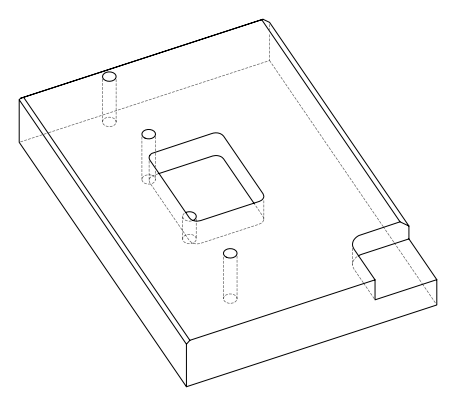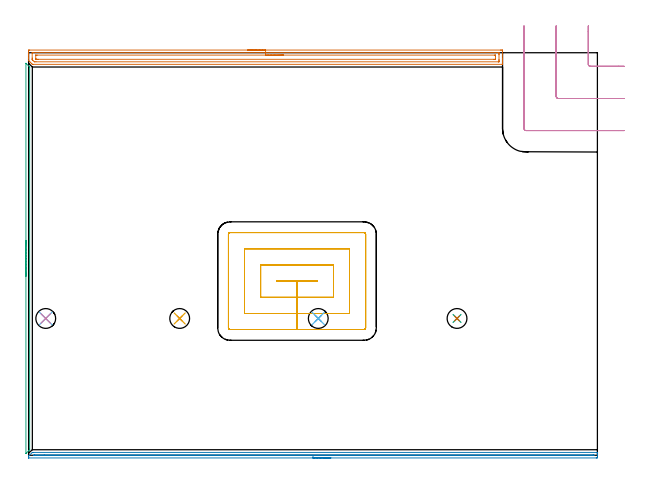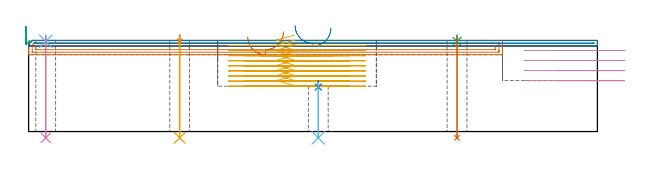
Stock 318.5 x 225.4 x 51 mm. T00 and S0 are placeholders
(PLAN: 13 operations, 4 tool changes, 29.2 min)
(1 AREA_MILL | FG_CHAMFER_SURFACE | UGT0205_001 | 6.58 min | 8641 mm3)
(2 AREA_MILL_1 | FG_CHAMFER_SURFACE_1 | UGT0205_001 | 5.22 min | 1543 mm3)
(3 AREA_MILL_2 | FG_CHAMFER_SURFACE_2 | UGT0205_001 | 1.89 min | 478 mm3)
(4 MILL_CORNER_NOTCH_RECTANGULAR | CORNER_NOTCH_RECTANGULAR | UGT0201_106 | Follow Part, ap 6, ae 75% | 2.14 min | 65444 mm3)
(5 MILL_RECTANGULAR_POCKET | POCKET_RECTANGULAR_STRAIGHT | NXT0201_011 | Follow Part, ap 3, ae 75% | 12.42 min | 149704 mm3)
(6 SPOT_DRILL | STEP1HOLE | NXT0321_9005460120000 | 0.03 min | 4 mm3)
(7 SPOT_DRILL_1 | STEP1HOLE_1 | NXT0321_9005460120000 | 0.03 min | 1 mm3)
(8 SPOT_DRILL_2 | STEP1HOLE_2 | NXT0321_9005460120000 | 0.03 min | 0 mm3)
(9 SPOT_DRILL_3 | STEP1HOLE_3 | NXT0321_9005460120000 | 0.03 min | 10 mm3)
(10 DRILL_THROUGH_HOLE_INTO_CENTER | STEP1HOLE | NXT0301_082 | 0.23 min | 4943 mm3)
(11 DRILL_THROUGH_HOLE_INTO_CENTER_1 | STEP1HOLE_1 | NXT0301_082 | 0.23 min | 4898 mm3)
(12 DRILL_THROUGH_HOLE_INTO_CENTER_2 | STEP1HOLE_2 | NXT0301_082 | 0.13 min | 2455 mm3)
(13 DRILL_THROUGH_HOLE_INTO_CENTER_3 | STEP1HOLE_3 | NXT0301_082 | 0.23 min | 4920 mm3)
(TOOL UGT0205_001 | Chamfer Mill 20 x 3 x 45 deg. | D20 FL50 Z2)
(TOOL UGT0201_106 | End Mill 24 mm | D24 FL25 Z2)
(TOOL NXT0201_011 | ENDMILL 12mm [2P460-1200-NA 1630] | D12 FL38 Z6)
(TOOL NXT0321_9005460120000 | NC Spot Drill, 142deg, 12mm, Carbide, Uncoated | D12 PA142 FL30 Z2)
(TOOL NXT0301_082 | Carbide Drill 11.1mm [860.1-1110-033A1-MM 2214] | D11.1 PA140 FL55 Z2)
(OP 1 AREA_MILL)
G17 G21 G94 G90
T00 M6
G54
G17 G0 G90 X122.7 Y226.9 S1061 M3
G43 Z61. H0
Z53.
G94 G1 X122.738 Z52.128 F250.
X122.852 Z51.264
X123.041 Z50.412
X123.303 Z49.58
X123.637 Z48.774
X124.04 Z48.
X124.508 Z47.264
X125.04 Z46.572
X125.629 Z45.929
X126.272 Z45.34
X126.964 Z44.808
X127.7 Z44.34
X128.474 Z43.937
X129.28 Z43.603
X130.112 Z43.341
X130.964 Z43.152
X131.828 Z43.038
X132.7 Z43.
X264.319
X264.794 Y226.898 Z43.002
X265.262 Y226.894 Z43.003
X265.391 Y226.891 Z43.006
X265.4 Y226.431 Z43.466
Y222.017 Z47.877
Y221.451 Z48.445
Y221.135 Z48.762
Y220.569 Z49.327
Y220.252 Z49.643
Y219.236 Z50.663
X265.393 Y218.91 Z50.981
X265.391 Y218.903 Z50.988
X265.24 Y218.9 Z51.
X2.391
X2.098 Y218.906 Z50.991
X1.982 Y219.017 Z50.88
X1.631 Y219.369 Z50.531
X1.59 Y219.41 Z50.49
X1.499 Y219.5 Z50.397
X0.747 Y220.252 Z49.645
X0.313 Y220.687 Z49.213
X0.011 Y220.99 Z48.909
X0. Y221.005 Z48.893
Y222.266 Z47.633
Y222.9 Z46.996
Y224.099 Z45.798
Y224.665 Z45.229
Y225.265 Z44.63
Y225.548 Z44.347
Y226.148 Z43.748
X0.003 Y226.431 Z43.465
X0.009 Y226.891 Z43.005
X0.138 Y226.894 Z43.003
X0.606 Y226.9 Z43.
X132.7
Y225.486 Z44.414
X263.008 Y225.485 Z44.415
X263.073
X263.384 Y225.479 Z44.421
X263.39 Y225.379 Z44.521
X263.397 Y225.163 Z44.737
X263.399 Y224.665 Z45.235
X263.4 Y224.278 Z45.622
Y221.63 Z48.27
Y221.135 Z48.765
X263.398 Y220.749 Z49.151
X263.39 Y220.361 Z49.539
X263.388 Y220.32 Z49.58
X263.37 Y220.319 Z49.581
X263.319 Y220.316 Z49.584
X263.216 Y220.315 Z49.585
X263.008 Y220.314 Z49.586
X4.113 Y220.315 Z49.585
X3.284 Y220.32 Z49.58
X3.214 Y220.321 Z49.579
X2.391 Y221.063 Z48.837
X2.316 Y221.135 Z48.765
X2.241 Y221.21 Z48.69
X2.1 Y221.356 Z48.544
X2.012 Y221.45 Z48.45
X2.007 Y221.474 Z48.426
X2.002 Y221.52 Z48.38
X2. Y222.017 Z47.883
Y222.404 Z47.496
X2.002 Y225.051 Z44.849
X2.01 Y225.439 Z44.461
X2.012 Y225.48 Z44.42
X2.03 Y225.481 Z44.419
X2.08 Y225.484 Z44.416
X2.184 Y225.485 Z44.415
X2.391 Y225.486 Z44.414
X132.7
Y224.072 Z45.828
X260.932 Y224.071 Z45.829
X261.223 Y224.07 Z45.83
X261.32 Y224.068 Z45.832
X261.389 Y224.065 Z45.835
X261.394 Y223.957 Z45.943
X261.398 Y223.783 Z46.117
X261.4 Y223.608 Z46.292
X261.399 Y221.844 Z48.056
X261.395 Y221.785 Z48.115
X261.39 Y221.743 Z48.157
X261.367 Y221.735 Z48.165
X261.223 Y221.733 Z48.167
X260.622 Y221.729 Z48.171
X5.361
X5.069 Y221.73 Z48.17
X4.461 Y221.736 Z48.164
X4.176 Y221.748 Z48.152
X4.039 Y221.876 Z48.024
X4.01 Y221.915 Z47.985
X4.005 Y221.959 Z47.941
X4.002 Y222.017 Z47.883
X4. Y222.192 Z47.708
X4.001 Y223.956 Z45.944
X4.005 Y224.015 Z45.885
X4.009 Y224.057 Z45.843
X4.033 Y224.065 Z45.835
X4.176 Y224.067 Z45.833
X4.777 Y224.071 Z45.829
X132.7 Y224.072 Z45.828
X133.572 Z45.867
X134.436 Z45.98
X135.288 Z46.169
X136.12 Z46.432
X136.926 Z46.765
X137.7 Z47.168
X138.436 Z47.637
X139.128 Z48.168
X139.771 Z48.757
X140.36 Z49.401
X140.892 Z50.093
X141.36 Z50.828
X141.763 Z51.602
X142.097 Z52.408
X142.359 Z53.24
X142.548 Z54.092
X142.662 Z54.957
X142.7 Z55.828
G0 Z61.
M5
M2
(OP 2 AREA_MILL_1)
G17 G21 G94 G90
T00 M6
G54
G17 G0 G90 X169.25 Y-1.5 S1061 M3
G43 Z61. H0
Z57.9
G94 G1 X169.212 Z57.028 F250.
X169.098 Z56.164
X168.909 Z55.312
X168.647 Z54.48
X168.313 Z53.674
X167.91 Z52.9
X167.442 Z52.164
X166.91 Z51.472
X166.321 Z50.829
X165.678 Z50.24
X164.986 Z49.709
X164.25 Z49.24
X163.476 Z48.837
X162.67 Z48.503
X161.838 Z48.241
X160.986 Z48.052
X160.122 Z47.938
X159.25 Z47.9
X0.176
X0.016 Y-1.496 Z47.904
X0.01 Y-1.494 Z47.905
X0. Y-1.436 Z47.964
Y-0.817 Z48.582
Y-0.724 Z48.676
X0.01 Y-0.491 Z48.905
X0.24 Y-0.259 Z49.139
X2.005 Y1.506 Z50.904
X2.097 Y1.594 Z50.992
X2.41 Y1.6 Z51.
X318.324
X318.49 Y1.597 Z50.988
X318.497 Y1.503 Z50.895
X318.5 Y1.404 Z50.803
Y1.166 Z50.565
Y0.484 Z49.878
Y-0.724 Z48.672
X318.495 Y-1.251 Z48.144
X318.49 Y-1.493 Z47.901
X318.132 Y-1.498 Z47.9
X317.877 Y-1.5
X159.25
Y-0.086 Z49.314
X2.996 Y-0.085 Z49.315
X2.908 Y-0.083 Z49.317
X2.884 Y-0.081 Z49.319
X2.882 Y-0.079 Z49.321
X2.885 Y-0.072 Z49.328
X2.908 Y-0.043 Z49.357
X2.93 Y-0.021 Z49.379
X3.084 Y0.126 Z49.526
X3.139 Y0.177 Z49.577
X3.156 Y0.18 Z49.58
X3.199 Y0.183 Z49.583
X3.304 Y0.185 Z49.585
X8.764 Y0.186 Z49.586
X316.09 Y0.185 Z49.585
X316.399 Y0.184 Z49.584
X316.46 Y0.181 Z49.581
X316.486 Y0.179 Z49.579
X316.49 Y0.168 Z49.568
X316.496 Y0.089 Z49.489
X316.491 Y-0.06 Z49.34
X316.489 Y-0.079 Z49.321
X316.457 Y-0.081 Z49.319
X316.37 Y-0.083 Z49.317
X316.09 Y-0.085 Z49.315
X315.783 Y-0.086 Z49.314
X159.25
X158.378 Z49.352
X157.514 Z49.466
X156.662 Z49.655
X155.83 Z49.917
X155.024 Z50.251
X154.25 Z50.654
X153.514 Z51.123
X152.822 Z51.654
X152.179 Z52.243
X151.59 Z52.886
X151.058 Z53.579
X150.59 Z54.314
X150.187 Z55.088
X149.853 Z55.894
X149.591 Z56.726
X149.402 Z57.578
X149.288 Z58.443
X149.25 Z59.314
G0 Z61.
M5
M2
(OP 3 AREA_MILL_2)
G17 G21 G94 G90
T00 M6
G54
G17 G0 G90 X-1.5 Y100.25 S1061 M3
G43 Z61. H0
Z58.9
G94 G1 Y100.288 Z58.028 F250.
Y100.402 Z57.163
Y100.591 Z56.312
Y100.853 Z55.48
Y101.187 Z54.674
Y101.59 Z53.9
Y102.058 Z53.164
Y102.59 Z52.472
Y103.179 Z51.829
Y103.822 Z51.24
Y104.514 Z50.708
Y105.25 Z50.24
Y106.024 Z49.837
Y106.83 Z49.503
Y107.662 Z49.241
Y108.513 Z49.052
Y109.378 Z48.938
Y110.25 Z48.9
Y219.381
X-1.494 Y219.469 Z48.904
X-1.492 Y219.481 Z48.905
X-1.468 Y219.469 Z48.93
X0.332 Y217.668 Z50.731
X0.591 Y217.411 Z50.988
X0.593 Y217.408 Z50.99
X0.594 Y217.397 Z50.991
X0.6 Y217.09 Z51.
Y3.415
X0.594 Y3.103 Z50.991
X0.593 Y3.092 Z50.99
X0.022 Y2.521 Z50.421
X-1.163 Y1.336 Z49.236
X-1.342 Y1.156 Z49.055
X-1.472 Y1.031 Z48.926
X-1.494 Y1.017 Z48.903
X-1.499 Y1.031 Z48.899
X-1.5 Y110.25 Z48.9
Y111.122 Z48.938
Y111.986 Z49.052
Y112.838 Z49.241
Y113.67 Z49.503
Y114.476 Z49.837
Y115.25 Z50.24
Y115.986 Z50.708
Y116.678 Z51.24
Y117.321 Z51.829
Y117.91 Z52.472
Y118.441 Z53.164
Y118.91 Z53.9
Y119.313 Z54.674
Y119.647 Z55.48
Y119.909 Z56.312
Y120.098 Z57.163
Y120.212 Z58.028
Y120.25 Z58.9
G0 Z61.
M5
M2
(OP 4 MILL_CORNER_NOTCH_RECTANGULAR)
G17 G21 G94 G90
T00 M6
G54
G17 G0 G90 X313.4 Y240.4 S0 M3
G43 Z61. H0
Z45.375
G94 G1 Y237.4 F250.
Y218.995 F500.
G3 X314.595 Y217.8 R1.2
G1 X330.5
X333.5 F250.
G0 Z61.
X295.4 Y240.4
Z45.375
G1 Y237.4
Y200.995 F500.
G3 X296.595 Y199.8 R1.2
G1 X330.5
X333.5 F250.
G0 Z61.
X277.4 Y240.4
Z45.375
G1 Y237.4
Y182.995 F500.
G3 X278.595 Y181.8 R1.2
G1 X330.5
X333.5 F250.
G0 Z61.
X313.4 Y240.4
Z39.75
G1 Y237.4
Y218.995 F500.
G3 X314.595 Y217.8 R1.2
G1 X330.5
X333.5 F250.
G0 Z61.
X295.4 Y240.4
Z39.75
G1 Y237.4
Y200.995 F500.
G3 X296.595 Y199.8 R1.2
G1 X330.5
X333.5 F250.
G0 Z61.
X277.4 Y240.4
Z39.75
G1 Y237.4
Y182.995 F500.
G3 X278.595 Y181.8 R1.2
G1 X330.5
X333.5 F250.
G0 Z61.
X313.4 Y240.4
Z34.125
G1 Y237.4
Y218.995 F500.
G3 X314.595 Y217.8 R1.2
G1 X330.5
X333.5 F250.
G0 Z61.
X295.4 Y240.4
Z34.125
G1 Y237.4
Y200.995 F500.
G3 X296.595 Y199.8 R1.2
G1 X330.5
X333.5 F250.
G0 Z61.
X277.4 Y240.4
Z34.125
G1 Y237.4
Y182.995 F500.
G3 X278.595 Y181.8 R1.2
G1 X330.5
X333.5 F250.
G0 Z61.
X313.4 Y240.4
Z28.5
G1 Y237.4
Y218.995 F500.
G3 X314.595 Y217.8 R1.2
G1 X330.5
X333.5 F250.
G0 Z61.
X295.4 Y240.4
Z28.5
G1 Y237.4
Y200.995 F500.
G3 X296.595 Y199.8 R1.2
G1 X330.5
X333.5 F250.
G0 Z61.
X277.4 Y240.4
Z28.5
G1 Y237.4
Y182.995 F500.
G3 X278.595 Y181.8 R1.2
G1 X330.5
X333.5 F250.
G0 Z61.
M5
M2
(OP 5 MILL_RECTANGULAR_POCKET)
G17 G21 G94 G90
T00 M6
G54
G17 G0 G90 X149.012 Y97.7 S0 M3
G43 Z61. H1
Z54.
G94 G1 X138.9 Z51.29 F250.
Y97.4 Z51.21
X150.3 Z48.155
X161.7 F500.
Y97.7
X138.9
Y97.4
X150.3
Y88.4
X170.7
Y106.7
X129.9
Y88.4
X150.3
Y79.4
X179.7
Y115.7
X120.9
Y79.4
X150.3
Y70.4
X187.8
G3 X188.7 Y71.3 R0.9
G1 Y123.8
G3 X187.8 Y124.7 R0.9
G1 X112.8
G3 X111.9 Y123.8 R0.9
G1 Y71.3
G3 X112.8 Y70.4 R0.9
G1 X150.3
X151.3
G0 X149.012 Y97.7 Z51.155
G1 X138.9 Z48.446 F250.
Y97.4 Z48.366
X150.3 Z45.311
X161.7 F500.
Y97.7
X138.9
Y97.4
X150.3
Y88.4
X170.7
Y106.7
X129.9
Y88.4
X150.3
Y79.4
X179.7
Y115.7
X120.9
Y79.4
X150.3
Y70.4
X187.8
G3 X188.7 Y71.3 R0.9
G1 Y123.8
G3 X187.8 Y124.7 R0.9
G1 X112.8
G3 X111.9 Y123.8 R0.9
G1 Y71.3
G3 X112.8 Y70.4 R0.9
G1 X150.3
X151.3
G0 X149.012 Y97.7 Z48.311
G1 X138.9 Z45.602 F250.
Y97.4 Z45.521
X150.3 Z42.467
X161.7 F500.
Y97.7
X138.9
Y97.4
X150.3
Y88.4
X170.7
Y106.7
X129.9
Y88.4
X150.3
Y79.4
X179.7
Y115.7
X120.9
Y79.4
X150.3
Y70.4
X187.8
G3 X188.7 Y71.3 R0.9
G1 Y123.8
G3 X187.8 Y124.7 R0.9
G1 X112.8
G3 X111.9 Y123.8 R0.9
G1 Y71.3
G3 X112.8 Y70.4 R0.9
G1 X150.3
X151.3
G0 X149.012 Y97.7 Z45.467
G1 X138.9 Z42.757 F250.
Y97.4 Z42.677
X150.3 Z39.622
X161.7 F500.
Y97.7
X138.9
Y97.4
X150.3
Y88.4
X170.7
Y106.7
X129.9
Y88.4
X150.3
Y79.4
X179.7
Y115.7
X120.9
Y79.4
X150.3
Y70.4
X187.8
G3 X188.7 Y71.3 R0.9
G1 Y123.8
G3 X187.8 Y124.7 R0.9
G1 X112.8
G3 X111.9 Y123.8 R0.9
G1 Y71.3
G3 X112.8 Y70.4 R0.9
G1 X150.3
X151.3
G0 X149.012 Y97.7 Z42.622
G1 X138.9 Z39.913 F250.
Y97.4 Z39.832
X150.3 Z36.778
X161.7 F500.
Y97.7
X138.9
Y97.4
X150.3
Y88.4
X170.7
Y106.7
X129.9
Y88.4
X150.3
Y79.4
X179.7
Y115.7
X120.9
Y79.4
X150.3
Y70.4
X187.8
G3 X188.7 Y71.3 R0.9
G1 Y123.8
G3 X187.8 Y124.7 R0.9
G1 X112.8
G3 X111.9 Y123.8 R0.9
G1 Y71.3
G3 X112.8 Y70.4 R0.9
G1 X150.3
X151.3
G0 X149.012 Y97.7 Z39.778
G1 X138.9 Z37.068 F250.
Y97.4 Z36.988
X150.3 Z33.933
X161.7 F500.
Y97.7
X138.9
Y97.4
X150.3
Y88.4
X170.7
Y106.7
X129.9
Y88.4
X150.3
Y79.4
X179.7
Y115.7
X120.9
Y79.4
X150.3
Y70.4
X187.8
G3 X188.7 Y71.3 R0.9
G1 Y123.8
G3 X187.8 Y124.7 R0.9
G1 X112.8
G3 X111.9 Y123.8 R0.9
G1 Y71.3
G3 X112.8 Y70.4 R0.9
G1 X150.3
X151.3
G0 X149.012 Y97.7 Z36.933
G1 X138.9 Z34.224 F250.
Y97.4 Z34.143
X150.3 Z31.089
X161.7 F500.
Y97.7
X138.9
Y97.4
X150.3
Y88.4
X170.7
Y106.7
X129.9
Y88.4
X150.3
Y79.4
X179.7
Y115.7
X120.9
Y79.4
X150.3
Y70.4
X187.8
G3 X188.7 Y71.3 R0.9
G1 Y123.8
G3 X187.8 Y124.7 R0.9
G1 X112.8
G3 X111.9 Y123.8 R0.9
G1 Y71.3
G3 X112.8 Y70.4 R0.9
G1 X150.3
X151.3
G0 X149.012 Y97.7 Z34.089
G1 X138.9 Z31.379 F250.
Y97.4 Z31.299
X150.3 Z28.244
X161.7 F500.
Y97.7
X138.9
Y97.4
X150.3
Y88.4
X170.7
Y106.7
X129.9
Y88.4
X150.3
Y79.4
X179.7
Y115.7
X120.9
Y79.4
X150.3
Y70.4
X187.8
G3 X188.7 Y71.3 R0.9
G1 Y123.8
G3 X187.8 Y124.7 R0.9
G1 X112.8
G3 X111.9 Y123.8 R0.9
G1 Y71.3
G3 X112.8 Y70.4 R0.9
G1 X150.3
X151.3
G0 X149.012 Y97.7 Z31.244
G1 X138.9 Z28.535 F250.
Y97.4 Z28.455
X150.3 Z25.4
X161.7 F500.
Y97.7
X138.9
Y97.4
X150.3
Y88.4
X170.7
Y106.7
X129.9
Y88.4
X150.3
Y79.4
X179.7
Y115.7
X120.9
Y79.4
X150.3
Y70.4
X187.8
G3 X188.7 Y71.3 R0.9
G1 Y123.8
G3 X187.8 Y124.7 R0.9
G1 X112.8
G3 X111.9 Y123.8 R0.9
G1 Y71.3
G3 X112.8 Y70.4 R0.9
G1 X150.3
X151.3
G0 Z61.
M5
M2
(OP 6 SPOT_DRILL)
G17 G21 G94 G90
T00 M6
G54
G17 G0 G90 X9.6 Y76.6 S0 M3
G43 Z61. H0
G94 G81 G98 Z50.522 F250. R54.
G80
M5
M2
(OP 7 SPOT_DRILL_1)
G17 G21 G94 G90
T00 M6
G54
G17 G0 G90 X84.6 Y76.6 S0 M3
G43 Z61. H0
G94 G81 G98 Z50.522 F250. R54.
G80
M5
M2
(OP 8 SPOT_DRILL_2)
G17 G21 G94 G90
T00 M6
G54
G17 G0 G90 X162.2 Y76.6 S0 M3
G43 Z61. H0
G94 G81 G98 Z24.922 F250. R28.4
G80
M5
M2
(OP 9 SPOT_DRILL_3)
G17 G21 G94 G90
T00 M6
G54
G17 G0 G90 X239.9 Y76.6 S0 M3
G43 Z61. H0
G94 G81 G98 Z50.522 F250. R54.
G80
M5
M2
(OP 10 DRILL_THROUGH_HOLE_INTO_CENTER)
G17 G21 G94 G90
T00 M6
G54
G17 G0 G90 X9.6 Y76.6 S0 M3
G43 Z61. H1
G94 G73 G98 Z-3.52 F250. Q10.904 R53.
G80
M5
M2
(OP 11 DRILL_THROUGH_HOLE_INTO_CENTER_1)
G17 G21 G94 G90
T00 M6
G54
G17 G0 G90 X84.6 Y76.6 S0 M3
G43 Z61. H1
G94 G73 G98 Z-3.52 F250. Q10.904 R53.
G80
M5
M2
(OP 12 DRILL_THROUGH_HOLE_INTO_CENTER_2)
G17 G21 G94 G90
T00 M6
G54
G17 G0 G90 X162.2 Y76.6 S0 M3
G43 Z61. H1
G94 G81 G98 Z-3.52 F250. R27.4
G80
M5
M2
(OP 13 DRILL_THROUGH_HOLE_INTO_CENTER_3)
G17 G21 G94 G90
T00 M6
G54
G17 G0 G90 X239.9 Y76.6 S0 M3
G43 Z61. H1
G94 G73 G98 Z-3.52 F250. Q10.904 R53.
G80
M5
M2
